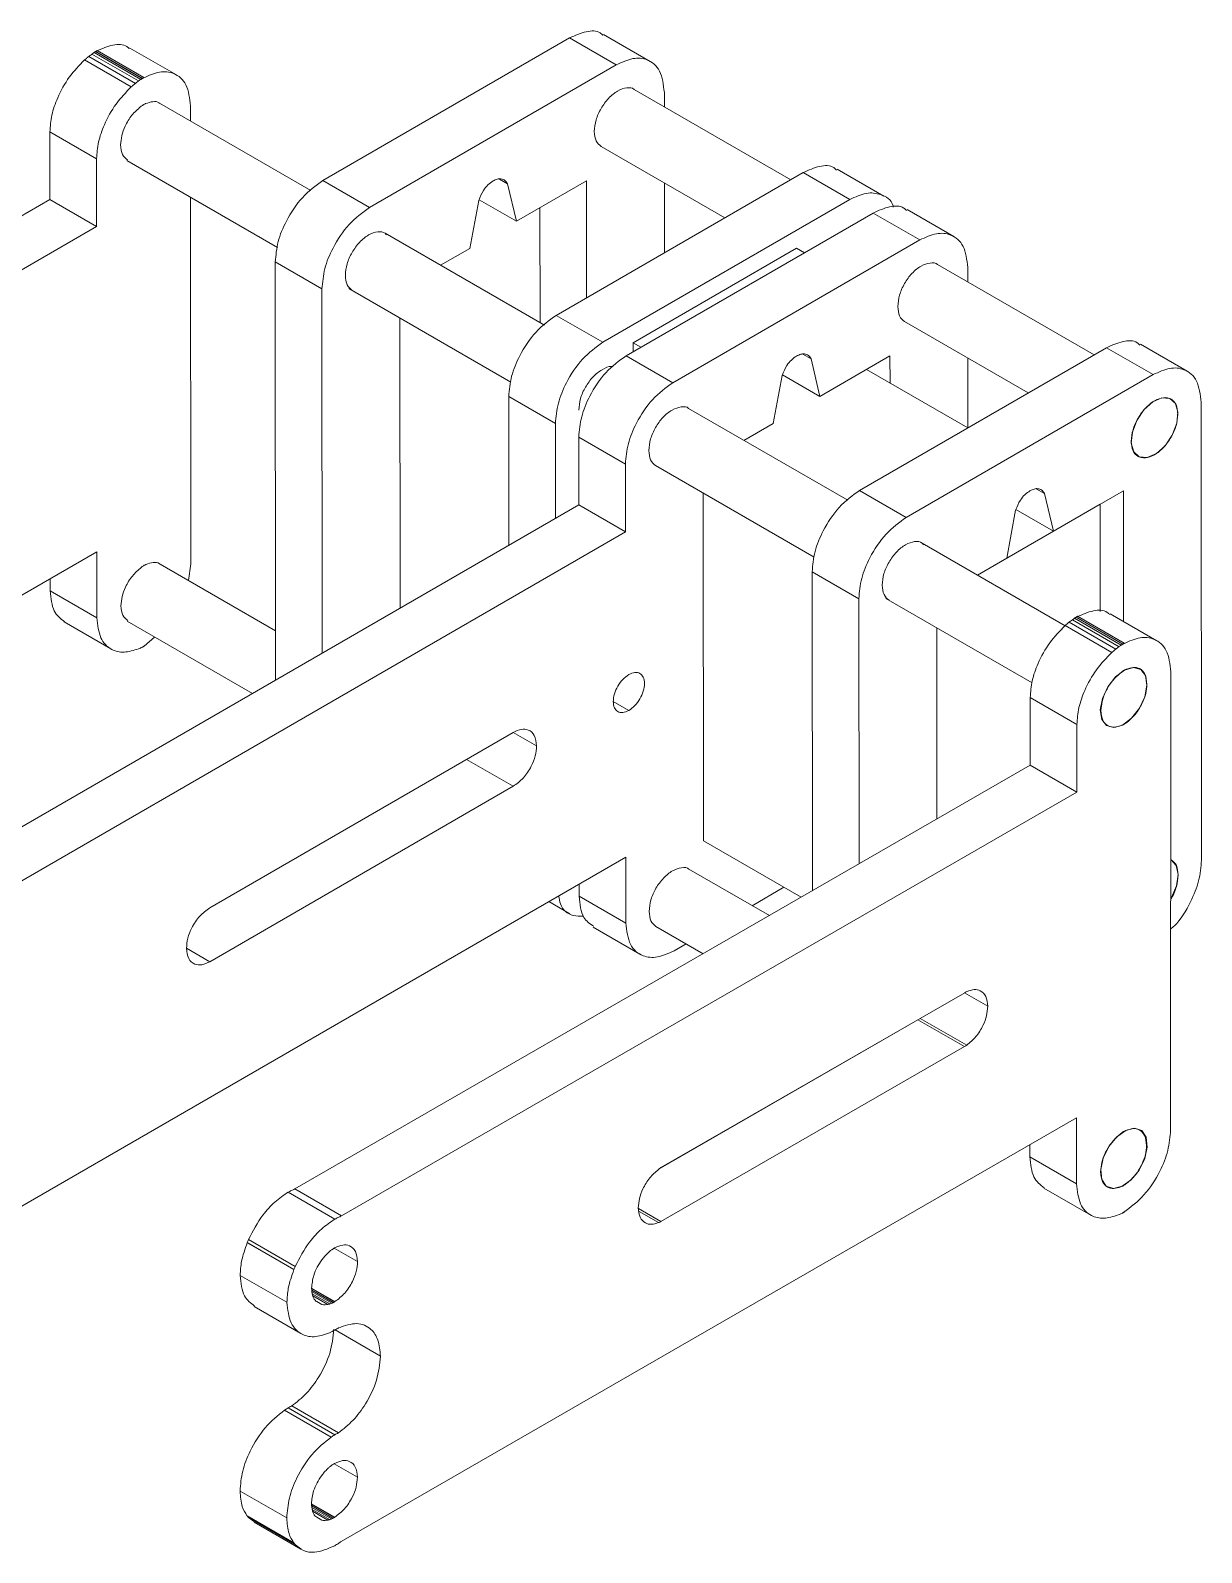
# Model space of a CAD drawing. Header units: inches. Extents: x 0 to 44.3, y 0 to 33.7.
# Drawn here: x 3.834 to 6.051, y 22.789 to 25.672 of the extents above; entities that cross this region are included whole.
import ezdxf

# ---------------------------------------------------------------- set-up
doc = ezdxf.new("R2010")
doc.units = ezdxf.units.IN
doc.header["$MEASUREMENT"] = 0

msp = doc.modelspace()

# ---------------------------------------------------------------- linework, layer by layer
at = {"color": 7, "linetype": 'Continuous', "lineweight": 15}
for p, q in [((5.0077, 25.6129), (4.9194, 25.6639)), ((3.9581, 25.6319), (3.9575, 25.6315)), ((4.0459, 25.5805), (3.9575, 25.6315)), ((3.9605, 25.6334), (3.958, 25.6319)), ((4.0464, 25.5809), (3.958, 25.6319)), ((4.0489, 25.5823), (3.9605, 25.6334)), ((4.1108, 25.5873), (4.0224, 25.6383)), ((4.8551, 25.6575), (4.3876, 25.3871)), ((4.9434, 25.6064), (4.8551, 25.6575)), ((4.0252, 25.5648), (3.9368, 25.6158)), ((4.0329, 25.5713), (3.9445, 25.6223)), ((4.0391, 25.5759), (3.9507, 25.6269)), ((4.0433, 25.5788), (3.9549, 25.6298)), ((4.9434, 25.6064), (4.4759, 25.3361)), ((4.0473, 25.5813), (4.0459, 25.5805)), ((4.0489, 25.5823), (4.0464, 25.5809)), ((5.2737, 25.3889), (4.9773, 25.56)), ((5.0344, 25.527), (5.0344, 25.5541)), ((4.0482, 25.5309), (4.0477, 25.5306)), ((4.3653, 25.3685), (4.0784, 25.5341)), ((4.1374, 25.5001), (4.1373, 25.5286)), ((3.9594, 25.4285), (3.871, 25.4795)), ((3.871, 25.4795), (3.8711, 25.3512)), ((4.9147, 25.4518), (5.1488, 25.3166)), ((3.9594, 25.4285), (3.9595, 25.3002)), ((4.0165, 25.4255), (4.3018, 25.2608)), ((5.297, 25.4023), (4.8295, 25.132)), ((5.3854, 25.3513), (5.297, 25.4023)), ((5.4497, 25.3577), (5.3613, 25.4088)), ((4.4759, 25.3361), (4.3876, 25.3871)), ((4.7375, 25.3812), (4.722, 25.3902)), ((4.7545, 25.3101), (4.7375, 25.3812)), ((4.8871, 25.3867), (4.7545, 25.3101)), ((4.8873, 25.1654), (4.8871, 25.3867)), ((5.0346, 25.2506), (5.0345, 25.3826)), ((3.8711, 25.3512), (2.4788, 24.546)), ((3.9595, 25.3002), (3.8711, 25.3512)), ((4.138, 24.6614), (4.1375, 25.3557)), ((4.683, 25.3498), (4.6661, 25.2589)), ((4.7545, 25.3101), (4.6836, 25.351)), ((5.3854, 25.3513), (4.9179, 25.081)), ((4.799, 25.1181), (4.7988, 25.3357)), ((5.4296, 25.3258), (4.9621, 25.0554)), ((5.518, 25.2748), (5.4296, 25.3258)), ((5.5823, 25.2812), (5.4939, 25.3322)), ((3.9595, 25.3002), (2.5672, 24.495)), ((4.8072, 25.1133), (4.5058, 25.2874)), ((4.6661, 25.2589), (4.6106, 25.2268)), ((5.2847, 25.2591), (4.9754, 25.0802)), ((5.518, 25.2748), (5.0505, 25.0044)), ((5.2995, 25.2506), (5.2847, 25.2591)), ((4.3862, 25.1821), (4.2978, 25.2331)), ((4.2978, 25.2331), (4.2984, 24.4412)), ((5.8482, 25.0572), (5.5518, 25.2283)), ((5.6089, 25.1954), (5.6089, 25.2226)), ((4.3862, 25.1821), (4.3867, 24.4922)), ((4.4371, 25.1827), (4.7437, 25.0057)), ((4.5336, 25.127), (4.534, 24.5774)), ((4.9179, 25.081), (4.8295, 25.132)), ((5.4892, 25.1201), (5.7233, 24.985)), ((5.0505, 25.0044), (4.9621, 25.0554)), ((4.9754, 25.0802), (4.9754, 25.0631)), ((4.9754, 25.0802), (4.9901, 25.0717)), ((5.3121, 25.0496), (5.2965, 25.0586)), ((5.4616, 25.0551), (5.329, 24.9784)), ((5.8715, 25.0707), (5.404, 24.8003)), ((5.4617, 25.004), (5.4616, 25.0551)), ((5.9599, 25.0197), (5.8715, 25.0707)), ((6.0242, 25.0261), (5.9358, 25.0771)), ((5.329, 24.9784), (5.3121, 25.0496)), ((5.4174, 25.0295), (5.6091, 24.9189)), ((5.6091, 24.9189), (5.609, 25.051)), ((5.2576, 25.0182), (5.2407, 24.9273)), ((5.329, 24.9784), (5.2581, 25.0193)), ((5.9599, 25.0197), (5.4924, 24.7493)), ((4.8281, 24.927), (4.7397, 24.978)), ((4.7397, 24.978), (4.74, 24.6965)), ((5.3818, 24.7817), (5.0803, 24.9557)), ((6.0515, 24.1001), (6.0508, 24.9673)), ((4.8281, 24.927), (4.8283, 24.7476)), ((5.2407, 24.9273), (5.1851, 24.8952)), ((4.9607, 24.8504), (4.8723, 24.9015)), ((4.8723, 24.9015), (4.8724, 24.7731)), ((5.9311, 24.865), (5.9312, 24.865)), ((4.9607, 24.8504), (4.9608, 24.7221)), ((5.0178, 24.8474), (5.3183, 24.674)), ((5.1081, 24.7953), (5.1086, 24.1365)), ((5.4924, 24.7493), (5.404, 24.8003)), ((5.754, 24.7944), (5.7384, 24.8034)), ((5.9036, 24.7999), (5.771, 24.7233)), ((5.9038, 24.5522), (5.9036, 24.7999)), ((4.8724, 24.7731), (3.4796, 23.9676)), ((4.9608, 24.7221), (4.8724, 24.7731)), ((5.6271, 24.6401), (5.8594, 24.7744)), ((5.771, 24.7233), (5.754, 24.7944)), ((5.8594, 24.7744), (5.8595, 24.5708)), ((5.6995, 24.763), (5.6826, 24.6722)), ((5.771, 24.7233), (5.7001, 24.7642)), ((4.9608, 24.7221), (3.568, 23.9166)), ((2.5676, 23.8789), (3.96, 24.6841)), ((3.96, 24.6841), (3.96, 24.5591)), ((5.7934, 24.5441), (5.5223, 24.7006)), ((4.0489, 24.6581), (4.0484, 24.6578)), ((4.2983, 24.5347), (4.0797, 24.6609)), ((4.1336, 24.6298), (4.138, 24.6614)), ((5.6826, 24.6722), (5.6271, 24.6401)), ((3.8716, 24.633), (3.8717, 24.6101)), ((5.4026, 24.5953), (5.3143, 24.6463)), ((5.3143, 24.6463), (5.3147, 24.042)), ((3.96, 24.5591), (3.8717, 24.6101)), ((5.4026, 24.5953), (5.403, 24.0929)), ((5.4536, 24.5959), (5.7306, 24.436)), ((5.9669, 24.5157), (5.8785, 24.5667)), ((3.8983, 24.5512), (3.9867, 24.5001)), ((4.0172, 24.5526), (4.2544, 24.4157)), ((5.5503, 24.1778), (5.5501, 24.5402)), ((5.8815, 24.4933), (5.7931, 24.5444)), ((5.8892, 24.4998), (5.8008, 24.5508)), ((5.8955, 24.5044), (5.8071, 24.5555)), ((5.8996, 24.5073), (5.8112, 24.5583)), ((5.8144, 24.5604), (5.8139, 24.56)), ((5.9022, 24.509), (5.8139, 24.56)), ((5.8168, 24.5619), (5.8143, 24.5604)), ((5.9027, 24.5094), (5.8143, 24.5604)), ((5.9052, 24.5108), (5.8168, 24.5619)), ((4.0494, 24.5054), (4.0693, 24.5226)), ((5.9036, 24.5098), (5.9022, 24.509)), ((5.9052, 24.5108), (5.9027, 24.5094)), ((4.0472, 24.504), (4.0509, 24.5061)), ((4.048, 24.5046), (4.0489, 24.5051)), ((5.9045, 24.4594), (5.904, 24.4591)), ((5.9929, 23.5889), (5.9935, 24.4568)), ((5.7272, 24.4081), (5.7271, 24.2797)), ((5.8156, 24.3571), (5.7272, 24.4081)), ((4.7483, 24.342), (4.1737, 24.0097)), ((5.8156, 24.3571), (5.8155, 24.2287)), ((5.9039, 24.357), (5.9044, 24.3573)), ((5.9084, 24.3598), (5.9084, 24.3598)), ((5.7271, 24.2797), (4.3348, 23.4772)), ((5.8155, 24.2287), (5.7271, 24.2797)), ((4.1738, 23.9077), (4.7484, 24.24)), ((5.8155, 24.2287), (4.4232, 23.4262)), ((5.1086, 24.1365), (5.2934, 24.0298)), ((3.5685, 23.3005), (4.9613, 24.106)), ((4.9613, 24.106), (4.9614, 23.981)), ((5.2332, 23.995), (5.081, 24.0828)), ((4.873, 24.0549), (4.873, 24.032)), ((5.2006, 24.0138), (5.2607, 24.0486)), ((4.8154, 24.0216), (4.8555, 23.9985)), ((4.9614, 23.981), (4.873, 24.032)), ((4.8998, 23.973), (4.9882, 23.922)), ((5.0185, 23.9746), (5.1081, 23.9229)), ((5.0528, 23.9284), (5.0757, 23.9416)), ((5.6031, 23.849), (5.028, 23.5176)), ((5.027, 23.5169), (5.5146, 23.7979)), ((5.603, 23.7469), (5.5146, 23.7979)), ((5.607, 23.7495), (5.5187, 23.8004)), ((5.028, 23.4155), (5.603, 23.7469)), ((5.4033, 23.7339), (5.4033, 23.7338)), ((5.3585, 23.7081), (5.3586, 23.708)), ((4.4227, 22.8096), (5.815, 23.612)), ((5.815, 23.612), (5.8149, 23.4869)), ((5.9039, 23.5858), (5.9034, 23.5855)), ((5.7266, 23.5611), (5.7266, 23.5379)), ((5.8149, 23.4869), (5.7266, 23.5379)), ((4.4108, 23.4201), (4.3224, 23.4711)), ((4.4232, 23.4262), (4.3348, 23.4772)), ((5.7532, 23.4788), (5.8416, 23.4278)), ((5.9033, 23.4834), (5.9038, 23.4837)), ((5.902, 23.4316), (5.9056, 23.4337)), ((5.9028, 23.4322), (5.9037, 23.4327)), ((4.3329, 23.3244), (4.2445, 23.3754)), ((4.333, 23.3247), (4.2446, 23.3757)), ((4.3353, 23.3302), (4.2469, 23.3812)), ((4.4107, 23.366), (4.41, 23.3655)), ((4.3198, 23.2625), (4.2314, 23.3135)), ((4.4107, 23.2639), (4.3665, 23.2893)), ((4.4073, 23.262), (4.3671, 23.2853)), ((4.258, 23.2546), (4.3464, 23.2035)), ((4.3859, 23.2583), (4.3764, 23.2638)), ((4.4099, 23.2634), (4.4107, 23.2639)), ((4.4173, 23.0152), (4.3289, 23.0662)), ((4.4037, 23.0074), (4.3153, 23.0584)), ((4.4105, 23.0116), (4.3221, 23.0627)), ((4.4105, 22.9575), (4.4097, 22.9571)), ((4.3195, 22.8541), (4.2311, 22.9051)), ((4.4104, 22.8554), (4.3662, 22.8809)), ((4.407, 22.8536), (4.3668, 22.8769)), ((4.3326, 22.8072), (4.2442, 22.8582)), ((4.3328, 22.807), (4.2444, 22.858)), ((4.3352, 22.8041), (4.2468, 22.8551)), ((4.2468, 22.8551), (4.2582, 22.847)), ((4.2577, 22.8462), (4.3461, 22.7951)), ((4.3856, 22.8499), (4.3762, 22.8554)), ((4.4096, 22.855), (4.4104, 22.8554))]:
    msp.add_line(p, q, dxfattribs=at)
at = {"color": 8, "linetype": 'Continuous', "lineweight": 15}
for p, q in [((5.9481, 24.4335), (5.9481, 24.4335)), ((4.9672, 24.3836), (4.9378, 24.4006)), ((4.7925, 24.3165), (4.7484, 24.342)), ((5.9039, 24.357), (5.9039, 24.357)), ((5.9044, 24.3573), (5.9044, 24.3573)), ((4.7484, 24.24), (4.66, 24.291)), ((4.1738, 23.9077), (4.1296, 23.9332)), ((5.6467, 23.8232), (5.6025, 23.8487)), ((5.3964, 23.7298), (5.3963, 23.7299)), ((5.9033, 23.4834), (5.9032, 23.4834)), ((5.9038, 23.4837), (5.9037, 23.4837)), ((5.028, 23.4155), (4.9854, 23.4401)), ((5.0234, 23.4134), (4.9865, 23.4347)), ((4.4536, 23.3396), (4.4094, 23.3652)), ((4.4099, 23.2634), (4.3667, 23.2884)), ((4.4046, 23.2608), (4.3675, 23.2822)), ((4.4009, 23.2595), (4.3679, 23.2786)), ((4.3975, 23.2585), (4.3688, 23.2751)), ((4.4969, 23.1604), (4.411, 23.2101)), ((4.4533, 22.9312), (4.4091, 22.9567)), ((4.4096, 22.855), (4.3664, 22.8799)), ((4.4043, 22.8524), (4.3672, 22.8738)), ((4.4006, 22.8511), (4.3677, 22.8701)), ((4.3972, 22.8501), (4.3685, 22.8667))]:
    msp.add_line(p, q, dxfattribs=at)
at = {"color": 7, "linetype": 'Continuous', "lineweight": 15, "flags": 128}
for points in [[(5.9591, 24.968), (5.9762, 24.9755), (5.9912, 24.9744), (6.0019, 24.9649), (6.0065, 24.9484), (6.0045, 24.9275), (5.996, 24.9052), (5.9825, 24.8851), (5.9659, 24.8702), (5.9488, 24.8626), (5.9337, 24.8637), (5.9231, 24.8732), (5.9184, 24.8897), (5.9205, 24.9107), (5.9289, 24.9329), (5.9425, 24.953), (5.9591, 24.968)], [(5.9481, 24.4314), (5.944, 24.4097), (5.9338, 24.3877), (5.9191, 24.3689), (5.9021, 24.356), (5.8853, 24.351), (5.8714, 24.3548), (5.8624, 24.3666), (5.8598, 24.3847), (5.8639, 24.4064), (5.874, 24.4284), (5.8888, 24.4472), (5.9058, 24.4601), (5.9226, 24.4651), (5.9365, 24.4614), (5.9454, 24.4495), (5.9481, 24.4314)], [(5.9933, 24.1009), (5.9938, 24.1006), (6.0036, 24.09), (6.0073, 24.0726), (6.0043, 24.0513), (5.9949, 24.0291), (5.9932, 24.0262)], [(5.8759, 23.5574), (5.8909, 23.5759), (5.908, 23.5881), (5.9246, 23.5923), (5.9382, 23.5878), (5.9466, 23.5753), (5.9487, 23.5567), (5.944, 23.5349), (5.9333, 23.5131), (5.9183, 23.4946), (5.9012, 23.4824), (5.8846, 23.4782), (5.871, 23.4827), (5.8626, 23.4952), (5.8605, 23.5138), (5.8652, 23.5356), (5.8759, 23.5574)]]:
    msp.add_lwpolyline(points, dxfattribs=at)
at = {"color": 7, "linetype": 'Continuous', "lineweight": 15}
for points, knots in [([(4.9182, 25.6622), (4.9166, 25.6639), (4.9089, 25.6717), (4.8863, 25.6713), (4.8656, 25.6621), (4.8551, 25.6575)], [0, 0, 0, 0, 0.117253, 0.550774, 1, 1, 1, 1]), ([(3.9575, 25.6315), (3.957, 25.6312), (3.9561, 25.6307), (3.9553, 25.6301), (3.9549, 25.6298)], [0, 0, 0, 0, 0.558983, 1, 1, 1, 1]), ([(4.0213, 25.6368), (4.0198, 25.6383), (4.0124, 25.646), (3.9902, 25.6458), (3.9698, 25.6371), (3.9594, 25.6326)], [0, 0, 0, 0, 0.10954, 0.546998, 1, 1, 1, 1]), ([(3.9368, 25.6158), (3.9267, 25.6054), (3.9066, 25.5848), (3.8859, 25.5469), (3.8732, 25.5106), (3.8717, 25.49), (3.871, 25.4795)], [0, 0, 0, 0, 0.279528, 0.55585, 0.7747, 1, 1, 1, 1]), ([(3.9445, 25.6223), (3.943, 25.6211), (3.9404, 25.619), (3.9379, 25.6168), (3.9368, 25.6158)], [0, 0, 0, 0, 0.562935, 1, 1, 1, 1]), ([(3.9507, 25.6269), (3.9496, 25.6261), (3.9475, 25.6246), (3.9454, 25.623), (3.9445, 25.6223)], [0, 0, 0, 0, 0.558837, 1, 1, 1, 1]), ([(3.9549, 25.6298), (3.9541, 25.6293), (3.9527, 25.6284), (3.9514, 25.6274), (3.9507, 25.6269)], [0, 0, 0, 0, 0.559064, 1, 1, 1, 1]), ([(5.0344, 25.5541), (5.0326, 25.5687), (5.0291, 25.5975), (5.0048, 25.6176), (4.9752, 25.6211), (4.9541, 25.6114), (4.9434, 25.6064)], [0, 0, 0, 0, 0.283704, 0.557917, 0.775026, 1, 1, 1, 1]), ([(4.0391, 25.5759), (4.038, 25.5751), (4.0359, 25.5736), (4.0338, 25.572), (4.0329, 25.5713)], [0, 0, 0, 0, 0.558837, 1, 1, 1, 1]), ([(4.0433, 25.5788), (4.0425, 25.5782), (4.0411, 25.5773), (4.0397, 25.5764), (4.0391, 25.5759)], [0, 0, 0, 0, 0.559064, 1, 1, 1, 1]), ([(4.0459, 25.5805), (4.0454, 25.5802), (4.0445, 25.5797), (4.0437, 25.579), (4.0433, 25.5788)], [0, 0, 0, 0, 0.558983, 1, 1, 1, 1]), ([(4.0464, 25.5809), (4.0466, 25.581), (4.0469, 25.5812), (4.0472, 25.5813), (4.0473, 25.5813)], [0, 0, 0, 0, 0.55489, 1, 1, 1, 1]), ([(4.1373, 25.5286), (4.1356, 25.5431), (4.1322, 25.5716), (4.1083, 25.5917), (4.0791, 25.5956), (4.0584, 25.5863), (4.0478, 25.5816)], [0, 0, 0, 0, 0.283859, 0.558131, 0.775209, 1, 1, 1, 1]), ([(4.0478, 25.5816), (4.048, 25.5817), (4.0483, 25.582), (4.0487, 25.5822), (4.0489, 25.5823)], [0, 0, 0, 0, 0.530754, 1, 1, 1, 1]), ([(4.0252, 25.5648), (4.0151, 25.5544), (3.995, 25.5337), (3.9743, 25.4959), (3.9616, 25.4596), (3.9601, 25.439), (3.9594, 25.4285)], [0, 0, 0, 0, 0.279528, 0.55585, 0.7747, 1, 1, 1, 1]), ([(4.0329, 25.5713), (4.0314, 25.5701), (4.0288, 25.568), (4.0263, 25.5658), (4.0252, 25.5648)], [0, 0, 0, 0, 0.562935, 1, 1, 1, 1]), ([(4.9772, 25.56), (4.9772, 25.56), (4.974, 25.5636), (4.963, 25.5637), (4.9461, 25.5584), (4.9284, 25.544), (4.914, 25.5243), (4.9038, 25.5016), (4.9025, 25.4875), (4.9018, 25.4803)], [0, 0, 0, 0, 0.000346, 0.164021, 0.333564, 0.503106, 0.666782, 0.830458, 1, 1, 1, 1]), ([(4.0429, 25.5273), (4.0371, 25.5222), (4.0257, 25.5121), (4.0136, 25.4918), (4.0062, 25.4719), (4.0054, 25.4606), (4.0049, 25.4549)], [0, 0, 0, 0, 0.280288, 0.555077, 0.773456, 1, 1, 1, 1]), ([(4.0477, 25.5306), (4.0468, 25.53), (4.0452, 25.529), (4.0436, 25.5278), (4.0429, 25.5273)], [0, 0, 0, 0, 0.5618923, 1, 1, 1, 1]), ([(4.0522, 25.533), (4.0515, 25.5327), (4.0502, 25.532), (4.0488, 25.5313), (4.0482, 25.5309)], [0, 0, 0, 0, 0.551796, 1, 1, 1, 1]), ([(4.0787, 25.5334), (4.0784, 25.5338), (4.0754, 25.537), (4.0661, 25.5376), (4.0569, 25.5346), (4.0522, 25.533)], [0, 0, 0, 0, 0.055854, 0.521882, 1, 1, 1, 1]), ([(4.9018, 25.4803), (4.9024, 25.4738), (4.9036, 25.461), (4.9111, 25.4548), (4.9147, 25.4517)], [0, 0, 0, 0, 0.509331, 1, 1, 1, 1]), ([(4.0049, 25.4549), (4.0056, 25.4482), (4.0068, 25.4354), (4.0144, 25.4294), (4.018, 25.4266)], [0, 0, 0, 0, 0.524534, 1, 1, 1, 1]), ([(5.3602, 25.4071), (5.3585, 25.4088), (5.3509, 25.4166), (5.3282, 25.4162), (5.3075, 25.407), (5.297, 25.4023)], [0, 0, 0, 0, 0.117253, 0.550774, 1, 1, 1, 1]), ([(4.3876, 25.3871), (4.3743, 25.3775), (4.3482, 25.3584), (4.319, 25.3144), (4.301, 25.2708), (4.2989, 25.2458), (4.2978, 25.2331)], [0, 0, 0, 0, 0.2836731, 0.5592597, 0.7763646, 1, 1, 1, 1]), ([(4.7102, 25.3865), (4.7069, 25.3842), (4.7004, 25.3797), (4.69, 25.367), (4.6857, 25.3563), (4.683, 25.3498)], [0, 0, 0, 0, 0.288635, 0.567191, 1, 1, 1, 1]), ([(4.7375, 25.3812), (4.736, 25.3836), (4.733, 25.3885), (4.7258, 25.3909), (4.7181, 25.3904), (4.7129, 25.3878), (4.7102, 25.3865)], [0, 0, 0, 0, 0.276811, 0.552414, 0.772411, 1, 1, 1, 1]), ([(5.4679, 25.3369), (5.4677, 25.3377), (5.4648, 25.3515), (5.446, 25.3617), (5.4173, 25.3661), (5.3961, 25.3563), (5.3854, 25.3513)], [0, 0, 0, 0, 0.02139, 0.396022, 0.692638, 1, 1, 1, 1]), ([(4.4759, 25.3361), (4.4627, 25.3264), (4.4366, 25.3074), (4.4074, 25.2634), (4.3894, 25.2198), (4.3873, 25.1948), (4.3862, 25.1821)], [0, 0, 0, 0, 0.2836731, 0.5592597, 0.7763646, 1, 1, 1, 1]), ([(5.4928, 25.3306), (5.4911, 25.3322), (5.4835, 25.34), (5.4608, 25.3397), (5.4401, 25.3305), (5.4296, 25.3258)], [0, 0, 0, 0, 0.117629, 0.550895, 1, 1, 1, 1]), ([(4.5085, 25.2843), (4.5076, 25.2854), (4.5038, 25.2903), (4.4917, 25.2913), (4.4746, 25.2857), (4.457, 25.2714), (4.4426, 25.2517), (4.4324, 25.229), (4.4311, 25.2149), (4.4304, 25.2077)], [0, 0, 0, 0, 0.044413, 0.200874, 0.362942, 0.525011, 0.681471, 0.837932, 1, 1, 1, 1]), ([(5.6089, 25.2226), (5.6071, 25.2372), (5.6036, 25.2659), (5.5794, 25.2859), (5.5497, 25.2894), (5.5287, 25.2797), (5.518, 25.2748)], [0, 0, 0, 0, 0.283478, 0.557665, 0.774862, 1, 1, 1, 1]), ([(5.5517, 25.2283), (5.5517, 25.2283), (5.5486, 25.2319), (5.5375, 25.232), (5.5206, 25.2267), (5.5029, 25.2124), (5.4885, 25.1927), (5.4783, 25.17), (5.477, 25.1558), (5.4763, 25.1486)], [0, 0, 0, 0, 0.0003463, 0.1639303, 0.3336319, 0.5029385, 0.6665596, 0.8302692, 1, 1, 1, 1]), ([(4.4304, 25.2077), (4.431, 25.2011), (4.4322, 25.1883), (4.4397, 25.1821), (4.4433, 25.1791)], [0, 0, 0, 0, 0.509331, 1, 1, 1, 1]), ([(5.4763, 25.1486), (5.4769, 25.1421), (5.4782, 25.1293), (5.4856, 25.1231), (5.4893, 25.1201)], [0, 0, 0, 0, 0.508916, 1, 1, 1, 1]), ([(4.8295, 25.132), (4.8162, 25.1223), (4.7901, 25.1033), (4.7609, 25.0593), (4.743, 25.0156), (4.7408, 24.9907), (4.7397, 24.978)], [0, 0, 0, 0, 0.2836731, 0.5592597, 0.7763646, 1, 1, 1, 1]), ([(5.9347, 25.0754), (5.9331, 25.0771), (5.9254, 25.0849), (5.9027, 25.0845), (5.882, 25.0754), (5.8715, 25.0707)], [0, 0, 0, 0, 0.117253, 0.550774, 1, 1, 1, 1]), ([(4.9179, 25.081), (4.9046, 25.0713), (4.8785, 25.0523), (4.8493, 25.0083), (4.8314, 24.9646), (4.8292, 24.9396), (4.8281, 24.927)], [0, 0, 0, 0, 0.2836731, 0.5592597, 0.7763646, 1, 1, 1, 1]), ([(4.9621, 25.0554), (4.9488, 25.0458), (4.9227, 25.0268), (4.8935, 24.9828), (4.8756, 24.9391), (4.8734, 24.9141), (4.8723, 24.9015)], [0, 0, 0, 0, 0.28366, 0.559283, 0.776396, 1, 1, 1, 1]), ([(5.2848, 25.0549), (5.2815, 25.0526), (5.2749, 25.048), (5.2645, 25.0354), (5.2602, 25.0247), (5.2576, 25.0182)], [0, 0, 0, 0, 0.288661, 0.567, 1, 1, 1, 1]), ([(5.3121, 25.0496), (5.3106, 25.052), (5.3076, 25.0569), (5.3004, 25.0593), (5.2926, 25.0587), (5.2874, 25.0562), (5.2848, 25.0549)], [0, 0, 0, 0, 0.277297, 0.552256, 0.771959, 1, 1, 1, 1]), ([(4.937, 25.0344), (4.9359, 25.0347), (4.93, 25.0361), (4.9163, 25.03), (4.899, 25.0164), (4.8845, 24.9966), (4.8743, 24.9739), (4.873, 24.9597), (4.8723, 24.9525)], [0, 0, 0, 0, 0.043694, 0.237639, 0.431585, 0.61882, 0.806054, 1, 1, 1, 1]), ([(6.0508, 24.9673), (6.0491, 24.982), (6.0456, 25.0107), (6.0213, 25.0308), (5.9916, 25.0343), (5.9706, 25.0246), (5.9599, 25.0197)], [0, 0, 0, 0, 0.283704, 0.557917, 0.775026, 1, 1, 1, 1]), ([(5.0505, 25.0044), (5.0372, 24.9948), (5.0111, 24.9757), (4.9819, 24.9318), (4.964, 24.8881), (4.9618, 24.8631), (4.9607, 24.8504)], [0, 0, 0, 0, 0.28366, 0.559283, 0.776396, 1, 1, 1, 1]), ([(6.0066, 24.9446), (6.0059, 24.951), (6.0046, 24.9636), (5.9944, 24.9745), (5.9799, 24.9775), (5.9624, 24.9714), (5.9449, 24.9573), (5.9305, 24.9375), (5.9203, 24.9148), (5.9189, 24.9007), (5.9182, 24.8935)], [0, 0, 0, 0, 0.1272008, 0.25, 0.3727992, 0.5, 0.6272008, 0.75, 0.8727992, 1, 1, 1, 1]), ([(5.0803, 24.9557), (5.0803, 24.9557), (5.0772, 24.9593), (5.0661, 24.9594), (5.0492, 24.9541), (5.0315, 24.9397), (5.0171, 24.9201), (5.0069, 24.8973), (5.0056, 24.8832), (5.0049, 24.876)], [0, 0, 0, 0, 0.000346, 0.16393, 0.333632, 0.502938, 0.66656, 0.830269, 1, 1, 1, 1]), ([(5.9182, 24.8935), (5.9189, 24.8871), (5.9203, 24.8745), (5.9305, 24.8636), (5.945, 24.8606), (5.9625, 24.8667), (5.98, 24.8808), (5.9944, 24.9006), (6.0046, 24.9233), (6.006, 24.9374), (6.0066, 24.9446)], [0, 0, 0, 0, 0.127201, 0.25, 0.372799, 0.5, 0.627201, 0.75, 0.872799, 1, 1, 1, 1]), ([(5.0049, 24.876), (5.0055, 24.8695), (5.0068, 24.8567), (5.0142, 24.8505), (5.0179, 24.8475)], [0, 0, 0, 0, 0.5089159, 1, 1, 1, 1]), ([(5.404, 24.8003), (5.3908, 24.7907), (5.3646, 24.7716), (5.3355, 24.7276), (5.3175, 24.684), (5.3154, 24.659), (5.3143, 24.6463)], [0, 0, 0, 0, 0.2836731, 0.5592597, 0.7763646, 1, 1, 1, 1]), ([(5.7267, 24.7997), (5.7234, 24.7974), (5.7169, 24.7929), (5.7064, 24.7803), (5.7021, 24.7695), (5.6995, 24.763)], [0, 0, 0, 0, 0.288635, 0.567191, 1, 1, 1, 1]), ([(5.754, 24.7944), (5.7525, 24.7968), (5.7495, 24.8017), (5.7423, 24.8041), (5.7345, 24.8036), (5.7294, 24.801), (5.7267, 24.7997)], [0, 0, 0, 0, 0.276811, 0.552414, 0.772411, 1, 1, 1, 1]), ([(5.4924, 24.7493), (5.4792, 24.7396), (5.453, 24.7206), (5.4239, 24.6766), (5.4059, 24.633), (5.4037, 24.608), (5.4026, 24.5953)], [0, 0, 0, 0, 0.2836731, 0.5592597, 0.7763646, 1, 1, 1, 1]), ([(5.5249, 24.6975), (5.5241, 24.6986), (5.5202, 24.7035), (5.5082, 24.7045), (5.4911, 24.6989), (5.4735, 24.6846), (5.4591, 24.6649), (5.4488, 24.6422), (5.4475, 24.6281), (5.4468, 24.6209)], [0, 0, 0, 0, 0.044413, 0.200874, 0.362942, 0.525011, 0.681471, 0.837932, 1, 1, 1, 1]), ([(4.0439, 24.6546), (4.0381, 24.6495), (4.0266, 24.6395), (4.0143, 24.619), (4.0068, 24.5991), (4.006, 24.5877), (4.0055, 24.582)], [0, 0, 0, 0, 0.280773, 0.5557663, 0.7740168, 1, 1, 1, 1]), ([(4.0484, 24.6578), (4.0475, 24.6572), (4.046, 24.6562), (4.0445, 24.6551), (4.0439, 24.6546)], [0, 0, 0, 0, 0.565929, 1, 1, 1, 1]), ([(4.0529, 24.6602), (4.0522, 24.6598), (4.0508, 24.6592), (4.0495, 24.6584), (4.0489, 24.6581)], [0, 0, 0, 0, 0.551796, 1, 1, 1, 1]), ([(4.0794, 24.6605), (4.0791, 24.6609), (4.0761, 24.6642), (4.0667, 24.6647), (4.0576, 24.6617), (4.0529, 24.6602)], [0, 0, 0, 0, 0.056928, 0.523031, 1, 1, 1, 1]), ([(3.8717, 24.6101), (3.873, 24.5962), (3.8755, 24.5698), (3.8912, 24.5575), (3.8987, 24.5516)], [0, 0, 0, 0, 0.523404, 1, 1, 1, 1]), ([(5.4468, 24.6209), (5.4475, 24.6143), (5.4487, 24.6015), (5.4561, 24.5953), (5.4598, 24.5923)], [0, 0, 0, 0, 0.509331, 1, 1, 1, 1]), ([(4.0055, 24.582), (4.0062, 24.5753), (4.0074, 24.5625), (4.015, 24.5566), (4.0186, 24.5537)], [0, 0, 0, 0, 0.524507, 1, 1, 1, 1]), ([(5.8775, 24.5652), (5.8761, 24.5667), (5.8686, 24.5744), (5.8465, 24.5743), (5.8261, 24.5655), (5.8157, 24.5611)], [0, 0, 0, 0, 0.107569, 0.545995, 1, 1, 1, 1]), ([(3.96, 24.5591), (3.9615, 24.5455), (3.9645, 24.5188), (3.9852, 24.4982), (4.0108, 24.4916), (4.0296, 24.4975), (4.0391, 24.5004)], [0, 0, 0, 0, 0.285517, 0.5610181, 0.7779408, 1, 1, 1, 1]), ([(5.7931, 24.5444), (5.783, 24.534), (5.7629, 24.5134), (5.7421, 24.4755), (5.7294, 24.4392), (5.7279, 24.4186), (5.7272, 24.4081)], [0, 0, 0, 0, 0.279528, 0.55585, 0.7747, 1, 1, 1, 1]), ([(5.8008, 24.5508), (5.7993, 24.5496), (5.7968, 24.5476), (5.7942, 24.5453), (5.7931, 24.5444)], [0, 0, 0, 0, 0.562935, 1, 1, 1, 1]), ([(5.8071, 24.5555), (5.8059, 24.5546), (5.8038, 24.5532), (5.8017, 24.5515), (5.8008, 24.5508)], [0, 0, 0, 0, 0.558837, 1, 1, 1, 1]), ([(5.8112, 24.5583), (5.8104, 24.5578), (5.8091, 24.5569), (5.8077, 24.5559), (5.8071, 24.5555)], [0, 0, 0, 0, 0.559064, 1, 1, 1, 1]), ([(5.8139, 24.56), (5.8134, 24.5597), (5.8125, 24.5592), (5.8116, 24.5586), (5.8112, 24.5583)], [0, 0, 0, 0, 0.5589826, 1, 1, 1, 1]), ([(5.8996, 24.5073), (5.8988, 24.5068), (5.8974, 24.5059), (5.8961, 24.5049), (5.8955, 24.5044)], [0, 0, 0, 0, 0.559064, 1, 1, 1, 1]), ([(5.9022, 24.509), (5.9017, 24.5087), (5.9009, 24.5082), (5.9, 24.5075), (5.8996, 24.5073)], [0, 0, 0, 0, 0.5589826, 1, 1, 1, 1]), ([(5.9027, 24.5094), (5.9029, 24.5095), (5.9032, 24.5097), (5.9035, 24.5098), (5.9036, 24.5098)], [0, 0, 0, 0, 0.55489, 1, 1, 1, 1]), ([(5.9935, 24.4568), (5.9918, 24.4713), (5.9884, 24.4998), (5.9646, 24.5201), (5.9355, 24.524), (5.9147, 24.5148), (5.9041, 24.5101)], [0, 0, 0, 0, 0.283859, 0.558131, 0.775209, 1, 1, 1, 1]), ([(5.9041, 24.5101), (5.9043, 24.5102), (5.9047, 24.5105), (5.905, 24.5107), (5.9052, 24.5108)], [0, 0, 0, 0, 0.530754, 1, 1, 1, 1]), ([(4.0391, 24.5004), (4.0403, 24.5009), (4.0424, 24.5017), (4.0445, 24.5028), (4.0455, 24.5033)], [0, 0, 0, 0, 0.5563559, 1, 1, 1, 1]), ([(4.0455, 24.5033), (4.0459, 24.5035), (4.0468, 24.5039), (4.0477, 24.5044), (4.048, 24.5046)], [0, 0, 0, 0, 0.559941, 1, 1, 1, 1]), ([(4.0489, 24.5051), (4.0486, 24.5049), (4.048, 24.5045), (4.0475, 24.5042), (4.0472, 24.504)], [0, 0, 0, 0, 0.5583662, 1, 1, 1, 1]), ([(4.0509, 24.5061), (4.0506, 24.506), (4.0501, 24.5057), (4.0496, 24.5055), (4.0494, 24.5054)], [0, 0, 0, 0, 0.558141, 1, 1, 1, 1]), ([(5.8815, 24.4933), (5.8714, 24.483), (5.8513, 24.4623), (5.8305, 24.4245), (5.8178, 24.3882), (5.8163, 24.3676), (5.8156, 24.3571)], [0, 0, 0, 0, 0.279528, 0.55585, 0.7747, 1, 1, 1, 1]), ([(5.8892, 24.4998), (5.8877, 24.4986), (5.8852, 24.4965), (5.8826, 24.4943), (5.8815, 24.4933)], [0, 0, 0, 0, 0.562935, 1, 1, 1, 1]), ([(5.8955, 24.5044), (5.8943, 24.5036), (5.8922, 24.5021), (5.8901, 24.5005), (5.8892, 24.4998)], [0, 0, 0, 0, 0.558837, 1, 1, 1, 1]), ([(4.9672, 24.4516), (4.9633, 24.4488), (4.9555, 24.4433), (4.9458, 24.4298), (4.9393, 24.4149), (4.937, 24.4001), (4.9393, 24.388), (4.9459, 24.3807), (4.9556, 24.3784), (4.9633, 24.3818), (4.9672, 24.3836)], [0, 0, 0, 0, 0.127321, 0.250056, 0.372791, 0.500115, 0.626997, 0.749774, 0.872649, 1, 1, 1, 1]), ([(4.9672, 24.3836), (4.9712, 24.3864), (4.9789, 24.3919), (4.9886, 24.4054), (4.9951, 24.4203), (4.9975, 24.4351), (4.9951, 24.4472), (4.9885, 24.4545), (4.9788, 24.4568), (4.9711, 24.4533), (4.9672, 24.4516)], [0, 0, 0, 0, 0.12697, 0.249942, 0.372915, 0.499885, 0.627297, 0.750228, 0.87306, 1, 1, 1, 1]), ([(5.8991, 24.4557), (5.8934, 24.4507), (5.882, 24.4406), (5.8698, 24.4203), (5.8624, 24.4004), (5.8616, 24.3891), (5.8611, 24.3834)], [0, 0, 0, 0, 0.280288, 0.555077, 0.773456, 1, 1, 1, 1]), ([(5.904, 24.4591), (5.9031, 24.4585), (5.9014, 24.4574), (5.8998, 24.4563), (5.8991, 24.4557)], [0, 0, 0, 0, 0.561892, 1, 1, 1, 1]), ([(5.9085, 24.4615), (5.9078, 24.4611), (5.9064, 24.4605), (5.9051, 24.4597), (5.9045, 24.4594)], [0, 0, 0, 0, 0.5517958, 1, 1, 1, 1]), ([(5.9481, 24.4335), (5.9474, 24.4402), (5.9459, 24.4534), (5.9355, 24.4634), (5.9226, 24.4664), (5.9132, 24.4631), (5.9085, 24.4615)], [0, 0, 0, 0, 0.285031, 0.560371, 0.777371, 1, 1, 1, 1]), ([(5.9084, 24.3598), (5.9144, 24.3648), (5.9263, 24.3748), (5.939, 24.3957), (5.9467, 24.416), (5.9477, 24.4276), (5.9481, 24.4335)], [0, 0, 0, 0, 0.281471, 0.556505, 0.774637, 1, 1, 1, 1]), ([(5.8611, 24.3834), (5.8618, 24.3768), (5.8633, 24.3638), (5.8733, 24.3539), (5.8858, 24.3507), (5.8949, 24.3535), (5.8995, 24.355)], [0, 0, 0, 0, 0.285335, 0.561169, 0.778211, 1, 1, 1, 1]), ([(4.7925, 24.3165), (4.7916, 24.3237), (4.79, 24.3376), (4.7781, 24.3474), (4.7637, 24.3491), (4.7535, 24.3444), (4.7483, 24.342)], [0, 0, 0, 0, 0.284031, 0.558301, 0.775333, 1, 1, 1, 1]), ([(5.8995, 24.355), (5.9003, 24.3553), (5.9018, 24.3559), (5.9033, 24.3567), (5.9039, 24.357)], [0, 0, 0, 0, 0.561855, 1, 1, 1, 1]), ([(5.9044, 24.3573), (5.9052, 24.3577), (5.9065, 24.3585), (5.9078, 24.3594), (5.9084, 24.3598)], [0, 0, 0, 0, 0.568916, 1, 1, 1, 1]), ([(4.7484, 24.24), (4.7549, 24.2448), (4.7679, 24.2542), (4.7822, 24.2761), (4.7909, 24.2978), (4.792, 24.3102), (4.7925, 24.3165)], [0, 0, 0, 0, 0.283505, 0.557985, 0.775236, 1, 1, 1, 1]), ([(5.081, 24.0828), (5.081, 24.0829), (5.0779, 24.0864), (5.0668, 24.0865), (5.0499, 24.0812), (5.0322, 24.0669), (5.0178, 24.0472), (5.0076, 24.0245), (5.0062, 24.0103), (5.0056, 24.0031)], [0, 0, 0, 0, 0.000346, 0.16393, 0.333632, 0.502938, 0.66656, 0.830269, 1, 1, 1, 1]), ([(5.9932, 23.97), (5.9955, 23.9718), (6.0105, 23.9839), (6.0302, 24.0176), (6.0483, 24.0615), (6.0504, 24.0871), (6.0515, 24.1001)], [0, 0, 0, 0, 0.064185, 0.422434, 0.706079, 1, 1, 1, 1]), ([(6.0073, 24.0717), (6.0067, 24.0783), (6.0054, 24.0911), (5.998, 24.0973), (5.9943, 24.1003)], [0, 0, 0, 0, 0.509331, 1, 1, 1, 1]), ([(5.9932, 24.0266), (5.9936, 24.0271), (5.9987, 24.034), (6.0051, 24.0507), (6.0065, 24.0646), (6.0073, 24.0717)], [0, 0, 0, 0, 0.039286, 0.511186, 1, 1, 1, 1]), ([(4.8343, 24.0326), (4.8352, 24.0272), (4.8383, 24.0082), (4.8565, 23.994), (4.8748, 23.9938), (4.8815, 23.9937)], [0, 0, 0, 0, 0.200466, 0.705932, 1, 1, 1, 1]), ([(4.873, 24.032), (4.8745, 24.0169), (4.8771, 23.9902), (4.8937, 23.9794), (4.9009, 23.9747)], [0, 0, 0, 0, 0.568096, 1, 1, 1, 1]), ([(4.1737, 24.0097), (4.1672, 24.0049), (4.1542, 23.9955), (4.1398, 23.9736), (4.1311, 23.9519), (4.1301, 23.9395), (4.1296, 23.9332)], [0, 0, 0, 0, 0.283881, 0.557851, 0.774833, 1, 1, 1, 1]), ([(5.0056, 24.0031), (5.0062, 23.9966), (5.0074, 23.9838), (5.0149, 23.9776), (5.0185, 23.9746)], [0, 0, 0, 0, 0.5089159, 1, 1, 1, 1]), ([(4.9614, 23.981), (4.9632, 23.9663), (4.9667, 23.9374), (4.9911, 23.9173), (5.0209, 23.9137), (5.042, 23.9234), (5.0528, 23.9284)], [0, 0, 0, 0, 0.28359, 0.557956, 0.775146, 1, 1, 1, 1]), ([(4.1296, 23.9332), (4.1305, 23.9261), (4.1321, 23.9121), (4.1439, 23.9023), (4.1584, 23.9006), (4.1686, 23.9053), (4.1738, 23.9077)], [0, 0, 0, 0, 0.283363, 0.557543, 0.774742, 1, 1, 1, 1]), ([(5.6071, 23.8511), (5.6063, 23.8508), (5.605, 23.8501), (5.6037, 23.8494), (5.6031, 23.849)], [0, 0, 0, 0, 0.55179, 1, 1, 1, 1]), ([(5.6467, 23.8232), (5.646, 23.8299), (5.6445, 23.8431), (5.634, 23.8531), (5.6212, 23.856), (5.6118, 23.8528), (5.6071, 23.8511)], [0, 0, 0, 0, 0.285178, 0.560827, 0.777884, 1, 1, 1, 1]), ([(5.607, 23.7495), (5.613, 23.7545), (5.6248, 23.7644), (5.6376, 23.7853), (5.6453, 23.8056), (5.6462, 23.8173), (5.6467, 23.8232)], [0, 0, 0, 0, 0.280934, 0.556183, 0.774537, 1, 1, 1, 1]), ([(5.603, 23.7469), (5.6037, 23.7474), (5.6051, 23.7482), (5.6064, 23.7491), (5.607, 23.7495)], [0, 0, 0, 0, 0.568913, 1, 1, 1, 1]), ([(5.9034, 23.5855), (5.9025, 23.5849), (5.901, 23.584), (5.8995, 23.5828), (5.8989, 23.5823)], [0, 0, 0, 0, 0.565929, 1, 1, 1, 1]), ([(5.9079, 23.5879), (5.9071, 23.5875), (5.9058, 23.5869), (5.9045, 23.5861), (5.9039, 23.5858)], [0, 0, 0, 0, 0.551796, 1, 1, 1, 1]), ([(5.9041, 23.433), (5.9174, 23.4429), (5.9435, 23.4625), (5.9723, 23.507), (5.9897, 23.5509), (5.9918, 23.5761), (5.9929, 23.5889)], [0, 0, 0, 0, 0.283145, 0.557338, 0.774642, 1, 1, 1, 1]), ([(5.9475, 23.5599), (5.9468, 23.5666), (5.9453, 23.5798), (5.9348, 23.5898), (5.922, 23.5927), (5.9126, 23.5895), (5.9079, 23.5879)], [0, 0, 0, 0, 0.28518, 0.560827, 0.777884, 1, 1, 1, 1]), ([(5.8989, 23.5823), (5.893, 23.5773), (5.8815, 23.5673), (5.8692, 23.5468), (5.8618, 23.5269), (5.8609, 23.5155), (5.8604, 23.5097)], [0, 0, 0, 0, 0.280773, 0.555766, 0.774017, 1, 1, 1, 1]), ([(5.9078, 23.4862), (5.9138, 23.4912), (5.9256, 23.5012), (5.9384, 23.522), (5.9461, 23.5424), (5.9471, 23.554), (5.9475, 23.5599)], [0, 0, 0, 0, 0.280934, 0.556182, 0.774536, 1, 1, 1, 1]), ([(5.7266, 23.5379), (5.7279, 23.5241), (5.7304, 23.4975), (5.7461, 23.4851), (5.7535, 23.4792)], [0, 0, 0, 0, 0.5222756, 1, 1, 1, 1]), ([(5.0234, 23.5144), (5.0176, 23.5093), (5.0061, 23.4993), (4.9939, 23.4789), (4.9864, 23.459), (4.9855, 23.4476), (4.9851, 23.4418)], [0, 0, 0, 0, 0.28077, 0.555571, 0.773827, 1, 1, 1, 1]), ([(5.028, 23.5176), (5.0272, 23.5171), (5.0256, 23.516), (5.0241, 23.5149), (5.0234, 23.5144)], [0, 0, 0, 0, 0.557801, 1, 1, 1, 1]), ([(5.8604, 23.5097), (5.8611, 23.5031), (5.8625, 23.4902), (5.8726, 23.4802), (5.885, 23.477), (5.8941, 23.4799), (5.8987, 23.4813)], [0, 0, 0, 0, 0.285551, 0.561403, 0.778442, 1, 1, 1, 1]), ([(4.3224, 23.4711), (4.3138, 23.4654), (4.2971, 23.4541), (4.2693, 23.4239), (4.2554, 23.3973), (4.2469, 23.3812)], [0, 0, 0, 0, 0.289286, 0.568775, 1, 1, 1, 1]), ([(4.3348, 23.4772), (4.3325, 23.4762), (4.3284, 23.4745), (4.3242, 23.4721), (4.3224, 23.4711)], [0, 0, 0, 0, 0.555338, 1, 1, 1, 1]), ([(5.8149, 23.4869), (5.8164, 23.4733), (5.8193, 23.4466), (5.84, 23.4259), (5.8656, 23.4193), (5.8843, 23.4251), (5.8938, 23.428)], [0, 0, 0, 0, 0.285517, 0.561018, 0.777941, 1, 1, 1, 1]), ([(5.8987, 23.4813), (5.8995, 23.4816), (5.9011, 23.4822), (5.9026, 23.483), (5.9033, 23.4834)], [0, 0, 0, 0, 0.5610877, 1, 1, 1, 1]), ([(5.9038, 23.4837), (5.9046, 23.4841), (5.9059, 23.4849), (5.9072, 23.4858), (5.9078, 23.4862)], [0, 0, 0, 0, 0.568916, 1, 1, 1, 1]), ([(4.9851, 23.4418), (4.9858, 23.4352), (4.9872, 23.4223), (4.9973, 23.4123), (5.0097, 23.4091), (5.0188, 23.412), (5.0234, 23.4134)], [0, 0, 0, 0, 0.285401, 0.560939, 0.777918, 1, 1, 1, 1]), ([(4.4108, 23.4201), (4.4022, 23.4143), (4.3854, 23.403), (4.3577, 23.3729), (4.3438, 23.3463), (4.3353, 23.3302)], [0, 0, 0, 0, 0.289286, 0.568775, 1, 1, 1, 1]), ([(4.4232, 23.4262), (4.4209, 23.4252), (4.4168, 23.4234), (4.4126, 23.4211), (4.4108, 23.4201)], [0, 0, 0, 0, 0.555338, 1, 1, 1, 1]), ([(5.0234, 23.4134), (5.0242, 23.4138), (5.0257, 23.4144), (5.0273, 23.4152), (5.028, 23.4155)], [0, 0, 0, 0, 0.56108, 1, 1, 1, 1]), ([(5.8938, 23.428), (5.895, 23.4285), (5.8971, 23.4293), (5.8993, 23.4304), (5.9002, 23.4309)], [0, 0, 0, 0, 0.556356, 1, 1, 1, 1]), ([(5.9002, 23.4309), (5.9007, 23.4311), (5.9015, 23.4315), (5.9024, 23.432), (5.9028, 23.4322)], [0, 0, 0, 0, 0.5599409, 1, 1, 1, 1]), ([(5.9037, 23.4327), (5.9033, 23.4325), (5.9028, 23.4321), (5.9022, 23.4318), (5.902, 23.4316)], [0, 0, 0, 0, 0.558366, 1, 1, 1, 1]), ([(5.9056, 23.4337), (5.9053, 23.4335), (5.9049, 23.4332), (5.9044, 23.433), (5.9041, 23.433)], [0, 0, 0, 0, 0.5581412, 1, 1, 1, 1]), ([(4.2445, 23.3754), (4.2404, 23.3636), (4.2329, 23.3421), (4.2318, 23.3224), (4.2314, 23.3135)], [0, 0, 0, 0, 0.551178, 1, 1, 1, 1]), ([(4.2446, 23.3757), (4.2446, 23.3757), (4.2446, 23.3756), (4.2445, 23.3756), (4.2445, 23.3755), (4.2445, 23.3755), (4.2445, 23.3754), (4.2445, 23.3754), (4.2445, 23.3754)], [0, 0, 0, 0, 0.207301, 0.382855, 0.554847, 0.69038, 0.832281, 1, 1, 1, 1]), ([(4.2469, 23.3812), (4.2465, 23.3802), (4.2457, 23.3784), (4.2449, 23.3765), (4.2446, 23.3757)], [0, 0, 0, 0, 0.552649, 1, 1, 1, 1]), ([(4.3976, 23.3561), (4.3953, 23.3538), (4.3913, 23.3498), (4.3876, 23.345), (4.386, 23.343)], [0, 0, 0, 0, 0.562901, 1, 1, 1, 1]), ([(4.401, 23.3591), (4.4004, 23.3585), (4.3992, 23.3576), (4.3981, 23.3566), (4.3976, 23.3561)], [0, 0, 0, 0, 0.556136, 1, 1, 1, 1]), ([(4.4047, 23.362), (4.404, 23.3615), (4.4027, 23.3605), (4.4015, 23.3595), (4.401, 23.3591)], [0, 0, 0, 0, 0.561087, 1, 1, 1, 1]), ([(4.4074, 23.3639), (4.4069, 23.3636), (4.406, 23.3629), (4.4051, 23.3623), (4.4047, 23.362)], [0, 0, 0, 0, 0.561039, 1, 1, 1, 1]), ([(4.41, 23.3655), (4.4095, 23.3652), (4.4086, 23.3647), (4.4078, 23.3641), (4.4074, 23.3639)], [0, 0, 0, 0, 0.5748127, 1, 1, 1, 1]), ([(4.4536, 23.3396), (4.4528, 23.3466), (4.4512, 23.3604), (4.4398, 23.3703), (4.4258, 23.3724), (4.4158, 23.3681), (4.4107, 23.366)], [0, 0, 0, 0, 0.284065, 0.558808, 0.77597, 1, 1, 1, 1]), ([(4.333, 23.3247), (4.333, 23.3246), (4.333, 23.3246), (4.3329, 23.3245), (4.3329, 23.3245), (4.3329, 23.3245), (4.3329, 23.3244), (4.3329, 23.3244), (4.3329, 23.3244)], [0, 0, 0, 0, 0.207301, 0.382855, 0.554847, 0.69038, 0.832281, 1, 1, 1, 1]), ([(4.3353, 23.3302), (4.3349, 23.3292), (4.3341, 23.3273), (4.3333, 23.3255), (4.333, 23.3247)], [0, 0, 0, 0, 0.552649, 1, 1, 1, 1]), ([(4.386, 23.343), (4.3829, 23.3383), (4.3767, 23.3291), (4.3687, 23.3102), (4.3673, 23.2974), (4.3665, 23.2894)], [0, 0, 0, 0, 0.27447, 0.551132, 1, 1, 1, 1]), ([(4.4107, 23.2639), (4.4171, 23.2687), (4.4297, 23.2783), (4.4436, 23.3), (4.4521, 23.3213), (4.4531, 23.3335), (4.4536, 23.3396)], [0, 0, 0, 0, 0.282888, 0.557732, 0.775299, 1, 1, 1, 1]), ([(4.2314, 23.3135), (4.2327, 23.2991), (4.2353, 23.2726), (4.2513, 23.2609), (4.2587, 23.2555)], [0, 0, 0, 0, 0.542072, 1, 1, 1, 1]), ([(4.3329, 23.3244), (4.3287, 23.3125), (4.3213, 23.2911), (4.3202, 23.2713), (4.3198, 23.2625)], [0, 0, 0, 0, 0.551178, 1, 1, 1, 1]), ([(4.3665, 23.2894), (4.3669, 23.2849), (4.3676, 23.2759), (4.3721, 23.2658), (4.3777, 23.2631), (4.3802, 23.2619)], [0, 0, 0, 0, 0.357956, 0.704179, 1, 1, 1, 1]), ([(4.3198, 23.2625), (4.3213, 23.2485), (4.3245, 23.2209), (4.3467, 23.2004), (4.374, 23.195), (4.3938, 23.2025), (4.4039, 23.2063)], [0, 0, 0, 0, 0.284618, 0.559516, 0.776534, 1, 1, 1, 1]), ([(4.3859, 23.2583), (4.388, 23.2581), (4.3917, 23.2576), (4.3957, 23.2583), (4.3975, 23.2585)], [0, 0, 0, 0, 0.556988, 1, 1, 1, 1]), ([(4.3975, 23.2585), (4.3981, 23.2587), (4.3993, 23.259), (4.4004, 23.2594), (4.4009, 23.2595)], [0, 0, 0, 0, 0.563395, 1, 1, 1, 1]), ([(4.4009, 23.2595), (4.4016, 23.2597), (4.4028, 23.2601), (4.404, 23.2606), (4.4046, 23.2608)], [0, 0, 0, 0, 0.558364, 1, 1, 1, 1]), ([(4.4046, 23.2608), (4.4051, 23.261), (4.406, 23.2614), (4.4069, 23.2619), (4.4073, 23.262)], [0, 0, 0, 0, 0.561022, 1, 1, 1, 1]), ([(4.4073, 23.262), (4.4078, 23.2623), (4.4086, 23.2627), (4.4095, 23.2632), (4.4099, 23.2634)], [0, 0, 0, 0, 0.546397, 1, 1, 1, 1]), ([(4.4085, 23.2115), (4.407, 23.1964), (4.404, 23.1669), (4.383, 23.1232), (4.3571, 23.0882), (4.3384, 23.0736), (4.3289, 23.0662)], [0, 0, 0, 0, 0.284647, 0.559588, 0.776612, 1, 1, 1, 1]), ([(4.4039, 23.2063), (4.4051, 23.2069), (4.4074, 23.208), (4.4096, 23.2093), (4.4106, 23.2099)], [0, 0, 0, 0, 0.5604038, 1, 1, 1, 1]), ([(4.4106, 23.2099), (4.4119, 23.2106), (4.4142, 23.2119), (4.4164, 23.2134), (4.4174, 23.2141)], [0, 0, 0, 0, 0.5594726, 1, 1, 1, 1]), ([(4.4174, 23.2141), (4.4294, 23.2182), (4.4531, 23.2263), (4.4787, 23.2146), (4.4941, 23.1921), (4.496, 23.1711), (4.4969, 23.1604)], [0, 0, 0, 0, 0.281916, 0.556332, 0.774134, 1, 1, 1, 1]), ([(4.4969, 23.1604), (4.4954, 23.1454), (4.4924, 23.1159), (4.4714, 23.0722), (4.4455, 23.0372), (4.4268, 23.0226), (4.4173, 23.0152)], [0, 0, 0, 0, 0.284647, 0.559588, 0.776612, 1, 1, 1, 1]), ([(4.3289, 23.0662), (4.3276, 23.0656), (4.3254, 23.0645), (4.3231, 23.0632), (4.3221, 23.0627)], [0, 0, 0, 0, 0.560469, 1, 1, 1, 1]), ([(4.3153, 23.0584), (4.3026, 23.0482), (4.2776, 23.0281), (4.2505, 22.9845), (4.234, 22.9419), (4.2321, 22.9175), (4.2311, 22.9051)], [0, 0, 0, 0, 0.282004, 0.556397, 0.774162, 1, 1, 1, 1]), ([(4.3221, 23.0627), (4.3208, 23.0619), (4.3186, 23.0606), (4.3163, 23.0591), (4.3153, 23.0584)], [0, 0, 0, 0, 0.559538, 1, 1, 1, 1]), ([(4.4037, 23.0074), (4.391, 22.9972), (4.366, 22.977), (4.3389, 22.9335), (4.3224, 22.8909), (4.3205, 22.8665), (4.3195, 22.8541)], [0, 0, 0, 0, 0.282004, 0.556397, 0.774162, 1, 1, 1, 1]), ([(4.4105, 23.0116), (4.4092, 23.0109), (4.407, 23.0096), (4.4047, 23.0081), (4.4037, 23.0074)], [0, 0, 0, 0, 0.559538, 1, 1, 1, 1]), ([(4.4173, 23.0152), (4.416, 23.0146), (4.4138, 23.0135), (4.4115, 23.0122), (4.4105, 23.0116)], [0, 0, 0, 0, 0.560469, 1, 1, 1, 1]), ([(4.4007, 22.9506), (4.4001, 22.9501), (4.3989, 22.9492), (4.3978, 22.9481), (4.3973, 22.9477)], [0, 0, 0, 0, 0.556136, 1, 1, 1, 1]), ([(4.4044, 22.9536), (4.4037, 22.953), (4.4025, 22.9521), (4.4013, 22.9511), (4.4007, 22.9506)], [0, 0, 0, 0, 0.561087, 1, 1, 1, 1]), ([(4.4071, 22.9555), (4.4066, 22.9551), (4.4057, 22.9545), (4.4048, 22.9538), (4.4044, 22.9536)], [0, 0, 0, 0, 0.561039, 1, 1, 1, 1]), ([(4.4097, 22.9571), (4.4092, 22.9568), (4.4083, 22.9562), (4.4075, 22.9557), (4.4071, 22.9555)], [0, 0, 0, 0, 0.574813, 1, 1, 1, 1]), ([(4.4533, 22.9312), (4.4525, 22.9382), (4.4509, 22.952), (4.4395, 22.9618), (4.4255, 22.964), (4.4155, 22.9597), (4.4105, 22.9575)], [0, 0, 0, 0, 0.284065, 0.558808, 0.77597, 1, 1, 1, 1]), ([(4.3857, 22.9345), (4.3826, 22.9299), (4.3764, 22.9206), (4.3684, 22.9018), (4.3671, 22.8889), (4.3662, 22.881)], [0, 0, 0, 0, 0.27447, 0.551132, 1, 1, 1, 1]), ([(4.3973, 22.9477), (4.395, 22.9454), (4.391, 22.9413), (4.3873, 22.9366), (4.3857, 22.9345)], [0, 0, 0, 0, 0.562901, 1, 1, 1, 1]), ([(4.4104, 22.8554), (4.4168, 22.8603), (4.4294, 22.8699), (4.4433, 22.8915), (4.4518, 22.9128), (4.4528, 22.925), (4.4533, 22.9312)], [0, 0, 0, 0, 0.2828878, 0.5577322, 0.7752991, 1, 1, 1, 1]), ([(4.2311, 22.9051), (4.2318, 22.8946), (4.2331, 22.8762), (4.2409, 22.8636), (4.2442, 22.8582)], [0, 0, 0, 0, 0.5673441, 1, 1, 1, 1]), ([(4.3662, 22.881), (4.3666, 22.8765), (4.3673, 22.8675), (4.3718, 22.8573), (4.3774, 22.8547), (4.3799, 22.8535)], [0, 0, 0, 0, 0.357956, 0.704179, 1, 1, 1, 1]), ([(4.2442, 22.8582), (4.2442, 22.8582), (4.2443, 22.8581), (4.2444, 22.858), (4.2444, 22.858)], [0, 0, 0, 0, 0.555441, 1, 1, 1, 1]), ([(4.2444, 22.858), (4.2448, 22.8574), (4.2456, 22.8565), (4.2464, 22.8555), (4.2468, 22.8551)], [0, 0, 0, 0, 0.566749, 1, 1, 1, 1]), ([(4.3195, 22.8541), (4.3202, 22.8436), (4.3215, 22.8251), (4.3293, 22.8126), (4.3326, 22.8072)], [0, 0, 0, 0, 0.5673441, 1, 1, 1, 1]), ([(4.3856, 22.8499), (4.3877, 22.8496), (4.3914, 22.8492), (4.3954, 22.8498), (4.3972, 22.8501)], [0, 0, 0, 0, 0.556988, 1, 1, 1, 1]), ([(4.3972, 22.8501), (4.3979, 22.8503), (4.399, 22.8505), (4.4001, 22.8509), (4.4006, 22.8511)], [0, 0, 0, 0, 0.563395, 1, 1, 1, 1]), ([(4.4006, 22.8511), (4.4013, 22.8513), (4.4025, 22.8517), (4.4037, 22.8522), (4.4043, 22.8524)], [0, 0, 0, 0, 0.558364, 1, 1, 1, 1]), ([(4.4043, 22.8524), (4.4048, 22.8526), (4.4057, 22.853), (4.4066, 22.8534), (4.407, 22.8536)], [0, 0, 0, 0, 0.561022, 1, 1, 1, 1]), ([(4.407, 22.8536), (4.4075, 22.8539), (4.4084, 22.8543), (4.4092, 22.8548), (4.4096, 22.855)], [0, 0, 0, 0, 0.5463969, 1, 1, 1, 1]), ([(4.3326, 22.8072), (4.3326, 22.8071), (4.3327, 22.8071), (4.3328, 22.807), (4.3328, 22.807)], [0, 0, 0, 0, 0.555441, 1, 1, 1, 1]), ([(4.3328, 22.807), (4.3332, 22.8064), (4.334, 22.8054), (4.3348, 22.8045), (4.3352, 22.8041)], [0, 0, 0, 0, 0.566749, 1, 1, 1, 1]), ([(4.4103, 22.8014), (4.4127, 22.8028), (4.4168, 22.8053), (4.4209, 22.8083), (4.4227, 22.8096)], [0, 0, 0, 0, 0.56451, 1, 1, 1, 1]), ([(4.3352, 22.8041), (4.3402, 22.7998), (4.3504, 22.791), (4.3757, 22.7865), (4.3971, 22.7957), (4.4103, 22.8014)], [0, 0, 0, 0, 0.27516, 0.55204, 1, 1, 1, 1])]:
    msp.add_open_spline(points, degree=3, knots=knots, dxfattribs=at)

doc.saveas('drawing.dxf')
